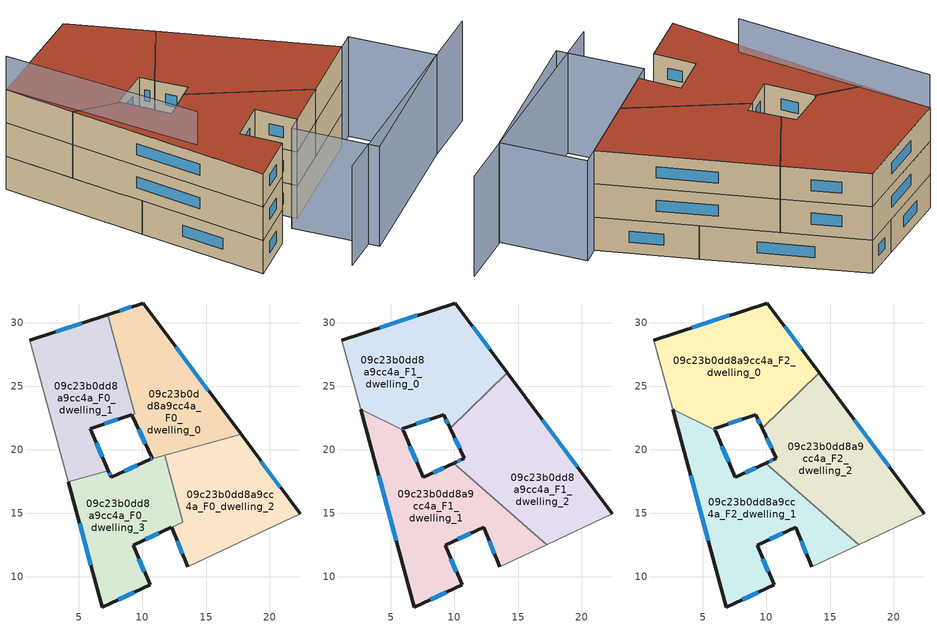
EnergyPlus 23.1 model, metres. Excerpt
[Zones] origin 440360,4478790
09c23b0dd8a9cc4a_F0_dwelling_0
 floor ground (EU_floor_Construction): 10.06,31.56 17.76,21.21 10.61,19.26 10.78,19.34 9.14,22.76 9.38,22.84 7.25,30.64 z0
 wall outside (EU_wall_Construction): 17.76,21.21 10.06,31.56 7.25,30.64 / 10.61,19.26 10.78,19.34 / 9.14,22.76 10.78,19.34 z0:3
 wall to 09c23b0dd8a9cc4a_F0_dwelling_1 (EU_wall_Construction): 7.25,30.64 9.38,22.84 9.14,22.76 z0:3
 wall to 09c23b0dd8a9cc4a_F0_dwelling_2 (EU_wall_Construction): 11.74,19.57 17.76,21.21 z0:3
 wall to 09c23b0dd8a9cc4a_F0_dwelling_3 (EU_wall_Construction): 10.61,19.26 11.74,19.57 z0:3
 window (EU_Window_Construction): 9.12,31.25 8.19,30.95 / 15.19,24.67 12.63,28.1 / 10.67,19.29 10.72,19.31 / 9.69,21.62 10.23,20.48 z1:2
09c23b0dd8a9cc4a_F0_dwelling_1
 floor ground (EU_floor_Construction): 7.25,30.64 9.38,22.84 9.14,22.76 5.89,21.68 7.31,18.36 4.16,17.5 1.12,28.64 z0
 wall outside (EU_wall_Construction): 7.25,30.64 1.12,28.64 / 7.31,18.36 5.89,21.68 9.14,22.76 z0:3
 wall adiabatic (EU_wall_Construction): 1.12,28.64 4.16,17.5 z0:3
 wall to 09c23b0dd8a9cc4a_F0_dwelling_3 (EU_wall_Construction): 4.15,17.5 7.31,18.36 z0:3
 window (EU_Window_Construction): 5.2,29.97 3.17,29.31 / 6.98,22.04 8.05,22.4 / 6.84,19.47 6.37,20.57 z1:2
09c23b0dd8a9cc4a_F0_dwelling_2
 floor ground (EU_floor_Construction): 17.76,21.21 22.42,14.95 13.57,10.78 12.28,13.9 13.17,14.32 11.74,19.57 z0
 wall outside (EU_wall_Construction): 22.42,14.95 17.76,21.21 / 12.28,13.9 13.58,10.78 z0:3
 wall adiabatic (EU_wall_Construction): 13.58,10.78 22.42,14.95 z0:3
 wall to 09c23b0dd8a9cc4a_F0_dwelling_3 (EU_wall_Construction): 11.74,19.57 13.17,14.32 12.28,13.9 z0:3
 window (EU_Window_Construction): 20.86,17.04 19.32,19.12 / 12.72,12.86 13.14,11.82 z1:2
09c23b0dd8a9cc4a_F0_dwelling_3
 floor ground (EU_floor_Construction): 11.74,19.57 13.17,14.32 9.25,12.48 10.6,9.37 6.84,7.63 4.15,17.5 7.31,18.36 7.54,17.82 10.61,19.26 z0
 wall outside (EU_wall_Construction): 10.61,19.26 7.54,17.82 7.31,18.36 / 4.16,17.5 6.84,7.63 10.6,9.37 9.26,12.48 12.28,13.9 z0:3
 window (EU_Window_Construction): 7.46,18 7.39,18.18 / 9.59,18.78 8.57,18.3 / 10.27,12.95 11.27,13.42 / 10.15,10.41 9.7,11.44 / 8.1,8.21 9.34,8.79 / 5.05,14.2 5.94,10.93 z1:2
09c23b0dd8a9cc4a_F1_dwelling_0
 floor to 09c23b0dd8a9cc4a_F0_dwelling_0 (EU_floor_Construction): 10.06,31.56 14.15,26.06 9.66,21.68 9.14,22.76 9.38,22.84 7.25,30.64 z3
 floor to 09c23b0dd8a9cc4a_F0_dwelling_1 (EU_floor_Construction): 7.25,30.64 9.38,22.84 9.14,22.76 5.89,21.68 5.95,21.54 2.61,23.18 1.12,28.64 z3
 wall outside (EU_wall_Construction): 14.15,26.06 10.06,31.56 1.12,28.64 / 5.89,21.68 9.14,22.76 9.66,21.68 / 5.89,21.68 5.95,21.54 z3:6
 wall adiabatic (EU_wall_Construction): 1.12,28.64 2.61,23.18 z3:6
 wall to 09c23b0dd8a9cc4a_F1_dwelling_2 (EU_wall_Construction): 9.66,21.68 14.15,26.06 z3:6
 wall to 09c23b0dd8a9cc4a_F1_dwelling_1 (EU_wall_Construction): 2.61,23.18 5.95,21.54 z3:6
 window (EU_Window_Construction): 12.78,27.9 11.43,29.72 / 9.31,22.4 9.49,22.04 / 6.98,22.04 8.06,22.4 / 5.91,21.63 5.93,21.58 / 7.07,30.58 4.11,29.62 z4:5
09c23b0dd8a9cc4a_F1_dwelling_1
 floor to 09c23b0dd8a9cc4a_F0_dwelling_1 (EU_floor_Construction): 5.95,21.54 7.31,18.36 4.16,17.5 2.61,23.18 z3
 floor to 09c23b0dd8a9cc4a_F0_dwelling_3 (EU_floor_Construction): 12.53,16.66 13.17,14.32 9.25,12.48 10.6,9.37 6.84,7.63 4.16,17.5 7.31,18.36 7.54,17.82 9.94,18.95 z3
 floor to 09c23b0dd8a9cc4a_F0_dwelling_2 (EU_floor_Construction): 17.24,12.51 13.57,10.78 12.28,13.9 13.17,14.32 12.53,16.66 z3
 wall outside (EU_wall_Construction): 2.61,23.18 6.84,7.63 10.6,9.37 9.26,12.48 12.28,13.9 13.58,10.78 / 9.94,18.95 7.54,17.82 5.95,21.54 z3:6
 wall adiabatic (EU_wall_Construction): 13.58,10.78 17.24,12.51 z3:6
 wall to 09c23b0dd8a9cc4a_F1_dwelling_2 (EU_wall_Construction): 17.24,12.51 9.94,18.95 z3:6
 window (EU_Window_Construction): 10.27,12.96 11.27,13.43 / 10.15,10.41 9.7,11.44 / 8.1,8.21 9.34,8.79 / 4.02,17.98 5.43,12.83 / 7.01,19.06 6.48,20.3 / 9.14,18.57 8.34,18.2 / 12.72,12.86 13.14,11.82 z4:5
09c23b0dd8a9cc4a_F1_dwelling_2
 floor to 09c23b0dd8a9cc4a_F0_dwelling_0 (EU_floor_Construction): 14.15,26.06 17.76,21.21 11.73,19.57 10.78,19.34 9.66,21.68 z3; 11.73,19.57 10.61,19.26 10.78,19.34 z3
 floor to 09c23b0dd8a9cc4a_F0_dwelling_2 (EU_floor_Construction): 17.76,21.21 22.42,14.95 17.24,12.51 12.53,16.66 11.74,19.57 z3
 floor to 09c23b0dd8a9cc4a_F0_dwelling_3 (EU_floor_Construction): 11.74,19.57 12.53,16.66 9.94,18.95 10.61,19.26 z3
 wall outside (EU_wall_Construction): 9.66,21.68 10.78,19.34 9.94,18.95 / 22.42,14.95 14.15,26.06 z3:6
 wall adiabatic (EU_wall_Construction): 17.24,12.51 22.42,14.95 z3:6
 window (EU_Window_Construction): 10.5,19.21 10.22,19.08 / 10.03,20.9 10.4,20.12 / 19.65,18.67 16.91,22.35 z4:5
09c23b0dd8a9cc4a_F2_dwelling_0
 floor to 09c23b0dd8a9cc4a_F1_dwelling_0 (EU_floor_Construction): 10.06,31.56 14.15,26.06 9.66,21.68 9.14,22.76 5.89,21.68 5.95,21.54 2.61,23.18 1.12,28.64 z6
 wall outside (EU_wall_Construction): 14.15,26.06 10.06,31.56 1.12,28.64 / 5.89,21.68 9.14,22.76 9.66,21.68 / 5.89,21.68 5.95,21.54 z6:9
 wall adiabatic (EU_wall_Construction): 1.12,28.64 2.61,23.18 z6:9
 wall to 09c23b0dd8a9cc4a_F2_dwelling_2 (EU_wall_Construction): 9.66,21.68 14.15,26.06 z6:9
 wall to 09c23b0dd8a9cc4a_F2_dwelling_1 (EU_wall_Construction): 2.61,23.18 5.95,21.54 z6:9
 window (EU_Window_Construction): 12.78,27.9 11.43,29.72 / 9.31,22.4 9.49,22.04 / 6.98,22.04 8.06,22.4 / 5.91,21.63 5.93,21.58 / 7.07,30.58 4.11,29.62 z7:8
 roof outside (EU_roof_Construction): 9.66,21.68 14.15,26.06 10.06,31.56 1.12,28.64 2.61,23.18 5.95,21.54 5.89,21.68 9.14,22.76 z9
09c23b0dd8a9cc4a_F2_dwelling_1
 floor to 09c23b0dd8a9cc4a_F1_dwelling_1 (EU_floor_Construction): 9.94,18.95 17.24,12.51 13.57,10.78 12.28,13.9 9.25,12.48 10.6,9.37 6.84,7.63 2.61,23.18 5.95,21.54 7.54,17.82 z6
 wall outside (EU_wall_Construction): 2.61,23.18 6.84,7.63 10.6,9.37 9.26,12.48 12.28,13.9 13.58,10.78 / 9.94,18.95 7.54,17.82 5.95,21.54 z6:9
 wall adiabatic (EU_wall_Construction): 13.58,10.78 17.24,12.51 z6:9
 wall to 09c23b0dd8a9cc4a_F2_dwelling_2 (EU_wall_Construction): 17.24,12.51 9.94,18.95 z6:9
 window (EU_Window_Construction): 10.27,12.96 11.27,13.43 / 10.15,10.41 9.7,11.44 / 8.1,8.21 9.34,8.79 / 4.02,17.98 5.43,12.83 / 7.01,19.06 6.48,20.3 / 9.14,18.57 8.34,18.2 / 12.72,12.86 13.14,11.82 z7:8
 roof outside (EU_roof_Construction): 13.58,10.78 17.24,12.51 9.94,18.95 7.54,17.82 5.95,21.54 2.61,23.18 6.84,7.63 10.6,9.37 9.26,12.48 12.28,13.9 z9
09c23b0dd8a9cc4a_F2_dwelling_2
 floor to 09c23b0dd8a9cc4a_F1_dwelling_2 (EU_floor_Construction): 14.15,26.06 22.42,14.95 17.24,12.51 9.94,18.95 10.78,19.34 9.66,21.68 z6
 wall outside (EU_wall_Construction): 9.66,21.68 10.78,19.34 9.94,18.95 / 22.42,14.95 14.15,26.06 z6:9
 wall adiabatic (EU_wall_Construction): 17.24,12.51 22.42,14.95 z6:9
 window (EU_Window_Construction): 10.5,19.21 10.22,19.08 / 10.03,20.9 10.4,20.12 / 19.65,18.67 16.91,22.35 z7:8
 roof outside (EU_roof_Construction): 22.42,14.95 14.15,26.06 9.66,21.68 10.78,19.34 9.94,18.95 17.24,12.51 z9
shading: 1.13,28.64 6.04,13.67 z0:12; 12.21,3.75 30.96,10.98 / 15.38,4 12.44,10.25 / 12.44,10.25 23.67,15.54 / 23.67,15.54 26.61,9.3 / 26.61,9.3 15.38,4 z0:9
[Building]
EU S2 Campaign: North Axis=0; Terrain=City; Solar Distribution=FullExterior
[Site:Location]
Madrid: Latitude=40.5; Longitude=-3.5; Time Zone=1; Elevation=609
[SizingPeriod:WeatherFileDays]
AnnualSizingPeriod: Begin Month=1; Begin Day of Month=1; End Month=12; End Day of Month=31; Day of Week for Start Day=Monday; Use Weather File Daylight Saving Period=No; Use Weather File Rain and Snow Indicators=No
[MATERIAL]
EU_InternalMass_Material: Roughness=MediumRough; Thickness=0.1; Conductivity=1; Density=1800; Specific Heat=900; Thermal Absorptance=0.9; Solar Absorptance=0.7; Visible Absorptance=0.7
[MATERIAL:NOMASS] Roughness=MediumRough; Thermal Absorptance=0.9; Solar Absorptance=0.7; Visible Absorptance=0.7
Name | Thermal Resistance
EU_wall_NoMass | 0.459673
EU_roof_NoMass | 0.495815
EU_floor_NoMass | 0.788942
[WINDOWMATERIAL:SIMPLEGLAZINGSYSTEM]
EU_Window_SimpleGlazing: UFactor=4.26103; Solar Heat Gain Coefficient=0.85; Visible Transmittance=0.85
[CONSTRUCTION]
EU_wall_Construction: EU_wall_NoMass
EU_roof_Construction: EU_roof_NoMass
EU_floor_Construction: EU_floor_NoMass
EU_InternalMass_Construction: EU_InternalMass_Material
EU_Window_Construction: EU_Window_SimpleGlazing
[ZONE] Type=1; Multiplier=1; Ceiling Height=autocalculate; Floor Area=autocalculate; Part of Total Floor Area=Yes
Name | Volume
09c23b0dd8a9cc4a_F0_dwelling_0 | 189.374
09c23b0dd8a9cc4a_F1_dwelling_0; 09c23b0dd8a9cc4a_F1_dwelling_1 | 251.78
09c23b0dd8a9cc4a_F2_dwelling_0 | 251.785
09c23b0dd8a9cc4a_F0_dwelling_1 | 188.309
09c23b0dd8a9cc4a_F2_dwelling_1; 09c23b0dd8a9cc4a_F1_dwelling_2 | 251.784
09c23b0dd8a9cc4a_F0_dwelling_2 | 196.576
09c23b0dd8a9cc4a_F2_dwelling_2 | 251.788
09c23b0dd8a9cc4a_F0_dwelling_3 | 181.106
[INTERNALMASS] Construction=EU_InternalMass_Construction
Name | Zone or ZoneList | Surface Area
09c23b0dd8a9cc4a_F0_dwelling_0_EU_InternalMass | 09c23b0dd8a9cc4a_F0_dwelling_0 | 63.1232
09c23b0dd8a9cc4a_F0_dwelling_1_EU_InternalMass | 09c23b0dd8a9cc4a_F0_dwelling_1 | 62.7714
09c23b0dd8a9cc4a_F0_dwelling_2_EU_InternalMass | 09c23b0dd8a9cc4a_F0_dwelling_2 | 65.5268
09c23b0dd8a9cc4a_F0_dwelling_3_EU_InternalMass | 09c23b0dd8a9cc4a_F0_dwelling_3 | 60.3683
09c23b0dd8a9cc4a_F1_dwelling_0_EU_InternalMass | 09c23b0dd8a9cc4a_F1_dwelling_0 | 83.9285
09c23b0dd8a9cc4a_F1_dwelling_1_EU_InternalMass | 09c23b0dd8a9cc4a_F1_dwelling_1 | 83.9278
09c23b0dd8a9cc4a_F1_dwelling_2_EU_InternalMass | 09c23b0dd8a9cc4a_F1_dwelling_2 | 83.9293
09c23b0dd8a9cc4a_F2_dwelling_0_EU_InternalMass | 09c23b0dd8a9cc4a_F2_dwelling_0 | 83.9285
09c23b0dd8a9cc4a_F2_dwelling_1_EU_InternalMass | 09c23b0dd8a9cc4a_F2_dwelling_1 | 83.9278
09c23b0dd8a9cc4a_F2_dwelling_2_EU_InternalMass | 09c23b0dd8a9cc4a_F2_dwelling_2 | 83.9293
[OTHEREQUIPMENT] Fuel Type=Electricity; Design Level Calculation Method=Watts/Area; Power per Zone Floor Area=1; Fraction Latent=0; Fraction Radiant=0; Fraction Lost=0; Carbon Dioxide Generation Rate=0; EndUse Subcategory=EU_Step8_InternalGains
Name | Zone or ZoneList or Space or SpaceList | Schedule
EU_Step8_InternalGain_09c23b0dd8a9cc4a_F0_dwelling_0_f000 | 09c23b0dd8a9cc4a_F0_dwelling_0 | EU_Step8_GainSchedule_09c23b0dd8a9cc4a_F0_dwelling_0_f000
EU_Step8_InternalGain_09c23b0dd8a9cc4a_F0_dwelling_1_f000 | 09c23b0dd8a9cc4a_F0_dwelling_1 | EU_Step8_GainSchedule_09c23b0dd8a9cc4a_F0_dwelling_1_f000
EU_Step8_InternalGain_09c23b0dd8a9cc4a_F0_dwelling_2_f000 | 09c23b0dd8a9cc4a_F0_dwelling_2 | EU_Step8_GainSchedule_09c23b0dd8a9cc4a_F0_dwelling_2_f000
EU_Step8_InternalGain_09c23b0dd8a9cc4a_F0_dwelling_3_f000 | 09c23b0dd8a9cc4a_F0_dwelling_3 | EU_Step8_GainSchedule_09c23b0dd8a9cc4a_F0_dwelling_3_f000
EU_Step8_InternalGain_09c23b0dd8a9cc4a_F1_dwelling_0_f000 | 09c23b0dd8a9cc4a_F1_dwelling_0 | EU_Step8_GainSchedule_09c23b0dd8a9cc4a_F1_dwelling_0_f000
EU_Step8_InternalGain_09c23b0dd8a9cc4a_F1_dwelling_1_f000 | 09c23b0dd8a9cc4a_F1_dwelling_1 | EU_Step8_GainSchedule_09c23b0dd8a9cc4a_F1_dwelling_1_f000
EU_Step8_InternalGain_09c23b0dd8a9cc4a_F1_dwelling_2_f000 | 09c23b0dd8a9cc4a_F1_dwelling_2 | EU_Step8_GainSchedule_09c23b0dd8a9cc4a_F1_dwelling_2_f000
EU_Step8_InternalGain_09c23b0dd8a9cc4a_F2_dwelling_0_f000 | 09c23b0dd8a9cc4a_F2_dwelling_0 | EU_Step8_GainSchedule_09c23b0dd8a9cc4a_F2_dwelling_0_f000
EU_Step8_InternalGain_09c23b0dd8a9cc4a_F2_dwelling_1_f000 | 09c23b0dd8a9cc4a_F2_dwelling_1 | EU_Step8_GainSchedule_09c23b0dd8a9cc4a_F2_dwelling_1_f000
EU_Step8_InternalGain_09c23b0dd8a9cc4a_F2_dwelling_2_f000 | 09c23b0dd8a9cc4a_F2_dwelling_2 | EU_Step8_GainSchedule_09c23b0dd8a9cc4a_F2_dwelling_2_f000
[ZONEVENTILATION:DESIGNFLOWRATE] Schedule=EU_AlwaysOn; Design Flow Rate Calculation Method=AirChanges/Hour; Air Changes per Hour=0.719161; Ventilation Type=Natural; Fan Pressure Rise=0; Fan Total Efficiency=1; Constant Term Coefficient=1; Temperature Term Coefficient=0; Velocity Term Coefficient=0; Velocity Squared Term Coefficient=0; Minimum Indoor Temperature=-100; Maximum Indoor Temperature=100; Delta Temperature=-100; Minimum Outdoor Temperature=-100; Maximum Outdoor Temperature=100; Maximum Wind Speed=40
Name | Zone or ZoneList or Space or SpaceList
EU_ConstantAir_09c23b0dd8a9cc4a_F0_dwelling_0 | 09c23b0dd8a9cc4a_F0_dwelling_0
EU_ConstantAir_09c23b0dd8a9cc4a_F0_dwelling_1 | 09c23b0dd8a9cc4a_F0_dwelling_1
EU_ConstantAir_09c23b0dd8a9cc4a_F0_dwelling_2 | 09c23b0dd8a9cc4a_F0_dwelling_2
EU_ConstantAir_09c23b0dd8a9cc4a_F0_dwelling_3 | 09c23b0dd8a9cc4a_F0_dwelling_3
EU_ConstantAir_09c23b0dd8a9cc4a_F1_dwelling_0 | 09c23b0dd8a9cc4a_F1_dwelling_0
EU_ConstantAir_09c23b0dd8a9cc4a_F1_dwelling_1 | 09c23b0dd8a9cc4a_F1_dwelling_1
EU_ConstantAir_09c23b0dd8a9cc4a_F1_dwelling_2 | 09c23b0dd8a9cc4a_F1_dwelling_2
EU_ConstantAir_09c23b0dd8a9cc4a_F2_dwelling_0 | 09c23b0dd8a9cc4a_F2_dwelling_0
EU_ConstantAir_09c23b0dd8a9cc4a_F2_dwelling_1 | 09c23b0dd8a9cc4a_F2_dwelling_1
EU_ConstantAir_09c23b0dd8a9cc4a_F2_dwelling_2 | 09c23b0dd8a9cc4a_F2_dwelling_2
[HVACTEMPLATE:THERMOSTAT] Constant Heating Setpoint=20; Constant Cooling Setpoint=50
EU_HeatOnly_09c23b0dd8a9cc4a_F0_dwelling_0; EU_HeatOnly_09c23b0dd8a9cc4a_F0_dwelling_1; EU_HeatOnly_09c23b0dd8a9cc4a_F0_dwelling_2; EU_HeatOnly_09c23b0dd8a9cc4a_F0_dwelling_3; EU_HeatOnly_09c23b0dd8a9cc4a_F1_dwelling_0; EU_HeatOnly_09c23b0dd8a9cc4a_F1_dwelling_1; EU_HeatOnly_09c23b0dd8a9cc4a_F1_dwelling_2; EU_HeatOnly_09c23b0dd8a9cc4a_F2_dwelling_0; EU_HeatOnly_09c23b0dd8a9cc4a_F2_dwelling_1; EU_HeatOnly_09c23b0dd8a9cc4a_F2_dwelling_2
[HVACTEMPLATE:ZONE:IDEALLOADSAIRSYSTEM] System Availability Schedule=EU_AlwaysOn; Maximum Heating Supply Air Temperature=50; Minimum Cooling Supply Air Temperature=13; Maximum Heating Supply Air Humidity Ratio=0.0156; Minimum Cooling Supply Air Humidity Ratio=0.0077; Heating Limit=NoLimit; Cooling Limit=NoLimit; Heating Availability Schedule=EU_AlwaysOn; Cooling Availability Schedule=EU_CoolingOff; Dehumidification Control Type=ConstantSensibleHeatRatio; Cooling Sensible Heat Ratio=0.7; Dehumidification Setpoint=60; Humidification Control Type=None; Humidification Setpoint=30; Outdoor Air Method=None; Outdoor Air Flow Rate per Person=0.00944; Outdoor Air Flow Rate per Zone Floor Area=0; Outdoor Air Flow Rate per Zone=0; Demand Controlled Ventilation Type=None; Outdoor Air Economizer Type=NoEconomizer; Heat Recovery Type=None; Sensible Heat Recovery Effectiveness=0.7; Latent Heat Recovery Effectiveness=0.65
Name | Template Thermostat
09c23b0dd8a9cc4a_F0_dwelling_0 | EU_HeatOnly_09c23b0dd8a9cc4a_F0_dwelling_0
09c23b0dd8a9cc4a_F0_dwelling_1 | EU_HeatOnly_09c23b0dd8a9cc4a_F0_dwelling_1
09c23b0dd8a9cc4a_F0_dwelling_2 | EU_HeatOnly_09c23b0dd8a9cc4a_F0_dwelling_2
09c23b0dd8a9cc4a_F0_dwelling_3 | EU_HeatOnly_09c23b0dd8a9cc4a_F0_dwelling_3
09c23b0dd8a9cc4a_F1_dwelling_0 | EU_HeatOnly_09c23b0dd8a9cc4a_F1_dwelling_0
09c23b0dd8a9cc4a_F1_dwelling_1 | EU_HeatOnly_09c23b0dd8a9cc4a_F1_dwelling_1
09c23b0dd8a9cc4a_F1_dwelling_2 | EU_HeatOnly_09c23b0dd8a9cc4a_F1_dwelling_2
09c23b0dd8a9cc4a_F2_dwelling_0 | EU_HeatOnly_09c23b0dd8a9cc4a_F2_dwelling_0
09c23b0dd8a9cc4a_F2_dwelling_1 | EU_HeatOnly_09c23b0dd8a9cc4a_F2_dwelling_1
09c23b0dd8a9cc4a_F2_dwelling_2 | EU_HeatOnly_09c23b0dd8a9cc4a_F2_dwelling_2
[SIZING:ZONE] Zone Cooling Design Supply Air Temperature Input Method=SupplyAirTemperature; Zone Cooling Design Supply Air Temperature=13; Zone Heating Design Supply Air Temperature Input Method=SupplyAirTemperature; Zone Heating Design Supply Air Temperature=50; Zone Cooling Design Supply Air Humidity Ratio=0.008; Zone Heating Design Supply Air Humidity Ratio=0.008; Cooling Design Air Flow Method=DesignDay; Cooling Design Air Flow Rate=0; Cooling Minimum Air Flow per Zone Floor Area=0.000762; Cooling Minimum Air Flow=0; Cooling Minimum Air Flow Fraction=0.2; Heating Design Air Flow Method=DesignDay; Heating Design Air Flow Rate=0; Heating Maximum Air Flow per Zone Floor Area=0.002032; Heating Maximum Air Flow=0.141576; Heating Maximum Air Flow Fraction=0.3; Account for Dedicated Outdoor Air System=No; Dedicated Outdoor Air System Control Strategy=NeutralSupplyAir; Dedicated Outdoor Air Low Setpoint Temperature for Design=autosize; Dedicated Outdoor Air High Setpoint Temperature for Design=autosize; Zone Load Sizing Method=Sensible Load Only No Latent Load; Zone Latent Cooling Design Supply Air Humidity Ratio Input Method=HumidityRatioDifference; Zone Cooling Design Supply Air Humidity Ratio Difference=0.005; Zone Latent Heating Design Supply Air Humidity Ratio Input Method=HumidityRatioDifference; Zone Humidification Design Supply Air Humidity Ratio Difference=0.005
09c23b0dd8a9cc4a_F0_dwelling_0; 09c23b0dd8a9cc4a_F0_dwelling_1; 09c23b0dd8a9cc4a_F0_dwelling_2; 09c23b0dd8a9cc4a_F0_dwelling_3; 09c23b0dd8a9cc4a_F1_dwelling_0; 09c23b0dd8a9cc4a_F1_dwelling_1; 09c23b0dd8a9cc4a_F1_dwelling_2; 09c23b0dd8a9cc4a_F2_dwelling_0; 09c23b0dd8a9cc4a_F2_dwelling_1; 09c23b0dd8a9cc4a_F2_dwelling_2
[SCHEDULE:CONSTANT]
Name | Hourly Value
EU_AlwaysOn | 1
EU_CoolingOff | 0
[SCHEDULE:FILE] Column Number=1; Rows to Skip at Top=0; Number of Hours of Data=8760; Column Separator=Comma; Interpolate to Timestep=No; Minutes per Item=60; Adjust Schedule for Daylight Savings=Yes
Name | File
EU_Step8_GainSchedule_09c23b0dd8a9cc4a_F0_dwelling_0_f000 | ../../schedules/09c23b0dd8a9cc4a/09c23b0dd8a9cc4a_F0_dwelling_0_f000_gain.csv
EU_Step8_GainSchedule_09c23b0dd8a9cc4a_F0_dwelling_1_f000 | ../../schedules/09c23b0dd8a9cc4a/09c23b0dd8a9cc4a_F0_dwelling_1_f000_gain.csv
EU_Step8_GainSchedule_09c23b0dd8a9cc4a_F0_dwelling_2_f000 | ../../schedules/09c23b0dd8a9cc4a/09c23b0dd8a9cc4a_F0_dwelling_2_f000_gain.csv
EU_Step8_GainSchedule_09c23b0dd8a9cc4a_F0_dwelling_3_f000 | ../../schedules/09c23b0dd8a9cc4a/09c23b0dd8a9cc4a_F0_dwelling_3_f000_gain.csv
EU_Step8_GainSchedule_09c23b0dd8a9cc4a_F1_dwelling_0_f000 | ../../schedules/09c23b0dd8a9cc4a/09c23b0dd8a9cc4a_F1_dwelling_0_f000_gain.csv
EU_Step8_GainSchedule_09c23b0dd8a9cc4a_F1_dwelling_1_f000 | ../../schedules/09c23b0dd8a9cc4a/09c23b0dd8a9cc4a_F1_dwelling_1_f000_gain.csv
EU_Step8_GainSchedule_09c23b0dd8a9cc4a_F1_dwelling_2_f000 | ../../schedules/09c23b0dd8a9cc4a/09c23b0dd8a9cc4a_F1_dwelling_2_f000_gain.csv
EU_Step8_GainSchedule_09c23b0dd8a9cc4a_F2_dwelling_0_f000 | ../../schedules/09c23b0dd8a9cc4a/09c23b0dd8a9cc4a_F2_dwelling_0_f000_gain.csv
EU_Step8_GainSchedule_09c23b0dd8a9cc4a_F2_dwelling_1_f000 | ../../schedules/09c23b0dd8a9cc4a/09c23b0dd8a9cc4a_F2_dwelling_1_f000_gain.csv
EU_Step8_GainSchedule_09c23b0dd8a9cc4a_F2_dwelling_2_f000 | ../../schedules/09c23b0dd8a9cc4a/09c23b0dd8a9cc4a_F2_dwelling_2_f000_gain.csv
